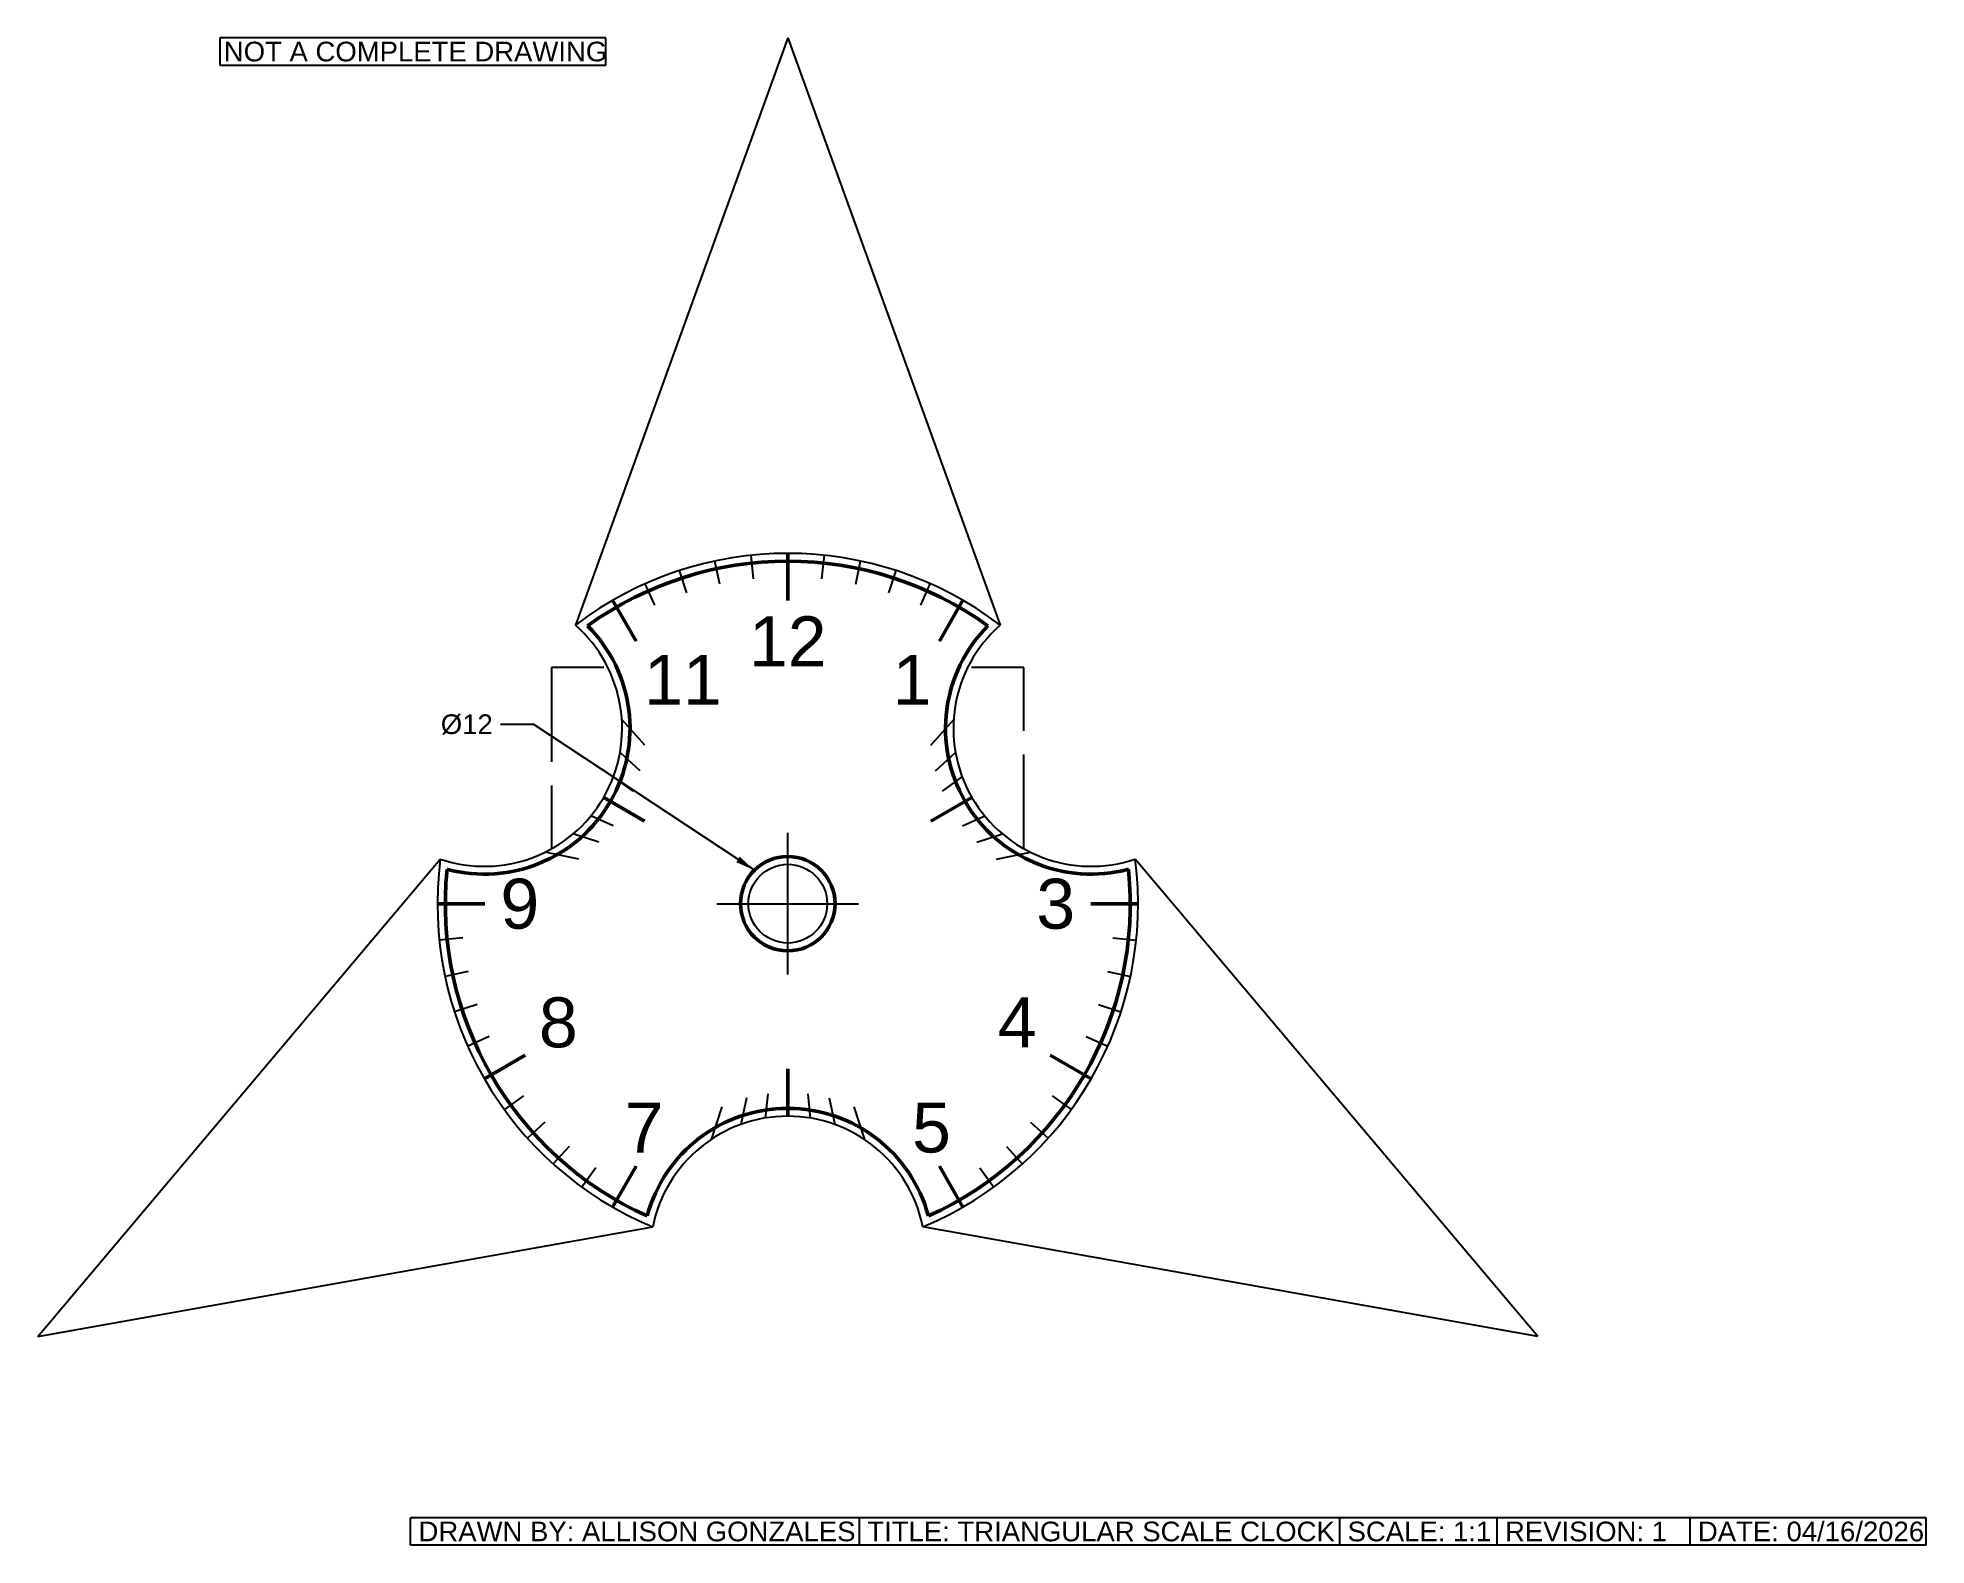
# Model space of a CAD drawing. Header units: millimetres. Extents: x -95 to 145, y -82 to 110.
import ezdxf
from ezdxf.enums import TextEntityAlignment as Align

# ---------------------------------------------------------------- set-up
doc = ezdxf.new("R2010")
doc.units = ezdxf.units.MM
doc.linetypes.add('ACAD_ISO02W100', pattern=[15, 12, -3])
doc.linetypes.add('CENTER', pattern=[50.8, 31.75, -6.35, 6.35, -6.35])
doc.layers.get('0').update_dxf_attribs({"lineweight": 25})
for name, color, linetype, lineweight in [('center', 4, 'CENTER', 25), ('dimensions', 3, 'Continuous', 25), ('notes', 4, 'Continuous', 25)]:
    doc.layers.add(name, color=color, linetype=linetype, lineweight=lineweight)
doc.layers.add('hidden', color=176, linetype='ACAD_ISO02W100', lineweight=25, true_color=0x000080)
doc.layers.add('visible', color=16, linetype='Continuous', lineweight=50, true_color=0x800000)
doc.styles.add('textstyle3', font='')
doc.styles.get('textstyle3').set_extended_font_data('Arial')
doc.dimstyles.new('QCADDimStyle', dxfattribs={"dimtxt": 2.5, "dimasz": 2.5, "dimexe": 1.25, "dimexo": 0.625, "dimtad": 1, "dimtih": 1, "dimtoh": 1, "dimdec": 1, "dimdsep": 46, "dimtxsty": 'Standard', "dimcen": 0.09, "dimadec": 0, "dimazin": 2, "dimtfac": 1, "dimtdec": 4, "dimtofl": 0, "dimtmove": 2, "dimatfit": 3, "dimfxl": 1, "dimtolj": 1, "dimtzin": 0, "dimarcsym": 0})

msp = doc.modelspace()

# ---------------------------------------------------------------- linework, layer by layer
for p, q in [((0, 110), (-26.98, 35.39)), ((0, 110), (26.98, 35.39)), ((-95.26, -55), (-44.14, 5.67)), ((95.26, -55), (44.14, 5.67)), ((-95.26, -55), (-17.16, -41.06)), ((95.26, -55), (17.16, -41.06))]:
    msp.add_line(p, q)
msp.add_circle((0, 0), 5)
for centre, radius, start, end in [((0, 0), 44.5, 52.6798, 127.3202), ((-38.54, 22.25), 17.5, 251.3399, 48.6601), ((38.54, 22.25), 17.5, 131.3399, 288.6601), ((0, 0), 44.5, 172.6798, 247.3202), ((0, 0), 44.5, 292.6798, 7.3202), ((0, -44.5), 17.5, 11.3399, 168.6601)]:
    msp.add_arc(centre, radius, start, end)
at = {"layer": 'center'}
for p, q in [((0, -9), (0, 9)), ((-9, 0), (9, 0))]:
    msp.add_line(p, q, dxfattribs=at)
at = {"layer": 'dimensions'}
for p, q in [((-23.13, 110), (-72.13, 110)), ((-72.13, 110), (-72.13, 106.5)), ((-23.13, 106.5), (-23.13, 110)), ((-72.13, 106.5), (-23.13, 106.5)), ((-47.9, -81.5), (-47.9, -78)), ((144.6, -78), (-47.9, -78)), ((9.1, -81.5), (9.1, -78)), ((70.1, -81.5), (70.1, -78)), ((90.1, -81.5), (90.1, -78)), ((114.6, -81.5), (114.6, -78)), ((144.6, -81.5), (144.6, -78)), ((144.6, -81.5), (-47.9, -81.5))]:
    msp.add_line(p, q, dxfattribs=at)
at = {"layer": 'hidden'}
for p, q in [((-23.35, 30), (-30, 30)), ((-30, 30), (-30, 6.97)), ((30, 30), (23.35, 30)), ((30, 6.97), (30, 30))]:
    msp.add_line(p, q, dxfattribs=at)
at = {"layer": 'notes'}
for p, q in [((-8.63, 40.59), (-9.25, 43.53)), ((-4.34, 41.27), (-4.65, 44.26)), ((4.34, 41.27), (4.65, 44.26)), ((8.63, 40.59), (9.25, 43.53)), ((-12.82, 39.47), (-13.75, 42.32)), ((12.82, 39.47), (13.75, 42.32)), ((-16.88, 37.91), (-18.1, 40.65)), ((16.88, 37.91), (18.1, 40.65)), ((-18.15, 20.15), (-21.08, 23.41)), ((18.15, 20.15), (21.08, 23.41)), ((-18.75, 16.88), (-21.31, 19.19)), ((18.75, 16.88), (21.31, 19.19)), ((-19.65, 14.28), (-22.16, 16.1)), ((19.65, 14.28), (22.16, 16.1)), ((-22.19, 9.88), (-25.02, 11.14)), ((22.19, 9.88), (25.02, 11.14)), ((-24, 7.8), (-27.27, 8.86)), ((24, 7.8), (27.27, 8.86)), ((-26.53, 5.64), (-30.81, 6.55)), ((26.53, 5.64), (30.81, 6.55)), ((-41.27, -4.34), (-44.26, -4.65)), ((41.27, -4.34), (44.26, -4.65)), ((-40.59, -8.63), (-43.53, -9.25)), ((40.59, -8.63), (43.53, -9.25)), ((-39.47, -12.82), (-42.32, -13.75)), ((39.47, -12.82), (42.32, -13.75)), ((-37.91, -16.88), (-40.65, -18.1)), ((37.91, -16.88), (40.65, -18.1)), ((-33.57, -24.39), (-36, -26.16)), ((-8.38, -25.79), (-9.73, -29.96)), ((-5.25, -24.68), (-5.96, -28.05)), ((-2.54, -24.16), (-2.86, -27.24)), ((2.54, -24.16), (2.86, -27.24)), ((5.25, -24.68), (5.96, -28.05)), ((8.38, -25.79), (9.73, -29.96)), ((33.57, -24.39), (36, -26.16)), ((-30.84, -27.77), (-33.07, -29.78)), ((30.84, -27.77), (33.07, -29.78)), ((-27.77, -30.84), (-29.78, -33.07)), ((27.77, -30.84), (29.78, -33.07)), ((-24.39, -33.57), (-26.16, -36)), ((24.39, -33.57), (26.16, -36))]:
    msp.add_line(p, q, dxfattribs=at)
at = {"layer": 'visible'}
for p, q in [((0, 38.5), (0, 44.5)), ((-19.25, 33.34), (-22.25, 38.54)), ((19.25, 33.34), (22.25, 38.54)), ((-18.19, 10.5), (-23.38, 13.5)), ((18.19, 10.5), (23.38, 13.5)), ((-38.5, 0), (-44.5, 0)), ((38.5, 0), (44.5, 0)), ((-33.34, -19.25), (-38.54, -22.25)), ((0, -21), (0, -27)), ((33.34, -19.25), (38.54, -22.25)), ((-19.25, -33.34), (-22.25, -38.54)), ((19.25, -33.34), (22.25, -38.54))]:
    msp.add_line(p, q, dxfattribs=at)
msp.add_circle((0, 0), 6, dxfattribs=at)
for centre, radius, start, end in [((0, 0), 43.5, 54.2369, 125.7631), ((-38.54, 22.25), 18.5, 255.1479, 44.8521), ((38.54, 22.25), 18.5, 135.1479, 284.8521), ((0, 0), 43.5, 174.2369, 245.7631), ((0, 0), 43.5, 294.2369, 5.7631), ((0, -44.5), 18.5, 15.1479, 164.8521)]:
    msp.add_arc(centre, radius, start, end, dxfattribs=at)

# ---------------------------------------------------------------- texts
at = {"layer": 'dimensions', "style": 'textstyle3'}
for s, p in [('NOT A COMPLETE DRAWING', (-71.63, 108.25)), ('DRAWN BY: ALLISON GONZALES', (-46.9, -79.75)), ('TITLE: TRIANGULAR SCALE CLOCK', (10.1, -79.75)), ('SCALE: 1:1', (71.1, -79.75)), ('REVISION: 1', (91.1, -79.75)), ('DATE: 04/16/2026', (115.6, -79.75))]:
    msp.add_text(s, height=2.5, dxfattribs=at).set_placement(p, align=Align.MIDDLE_LEFT)
at = {"layer": 'dimensions', "insert": (-37.47, 22.75), "char_height": 2.5, "attachment_point": 6, "style": 'textstyle3'}
msp.add_mtext('%%c12', dxfattribs=at)
at = {"layer": 'notes', "style": 'textstyle3'}
msp.add_text('12', height=6.35, dxfattribs=at).set_placement((0, 36.5), align=Align.TOP_CENTER)
msp.add_text('11', height=6.35, dxfattribs=at).set_placement((-18.25, 31.61), align=Align.TOP_LEFT)
msp.add_text('1', height=6.35, dxfattribs=at).set_placement((18.25, 31.61), align=Align.TOP_RIGHT)
msp.add_text('9', height=6.35, dxfattribs=at).set_placement((-36.5, 0), align=Align.MIDDLE_LEFT)
msp.add_text('3', height=6.35, dxfattribs=at).set_placement((36.5, 0), align=Align.MIDDLE_RIGHT)
msp.add_text('8', height=6.35, dxfattribs=at).set_placement((-31.61, -18.25))
msp.add_text('4', height=6.35, dxfattribs=at).set_placement((31.61, -18.25), align=Align.RIGHT)
for s, p in [('7', (-18.25, -31.61)), ('5', (18.25, -31.61))]:
    msp.add_text(s, height=6.35, dxfattribs=at).set_placement(p, align=Align.CENTER)

# ---------------------------------------------------------------- leaders
at = {"layer": 'dimensions'}
msp.add_leader([(-4.24, 4.24), (-32.27, 22.75), (-36.47, 22.75)], dimstyle='QCADDimStyle', dxfattribs=at)

doc.saveas('drawing.dxf')
